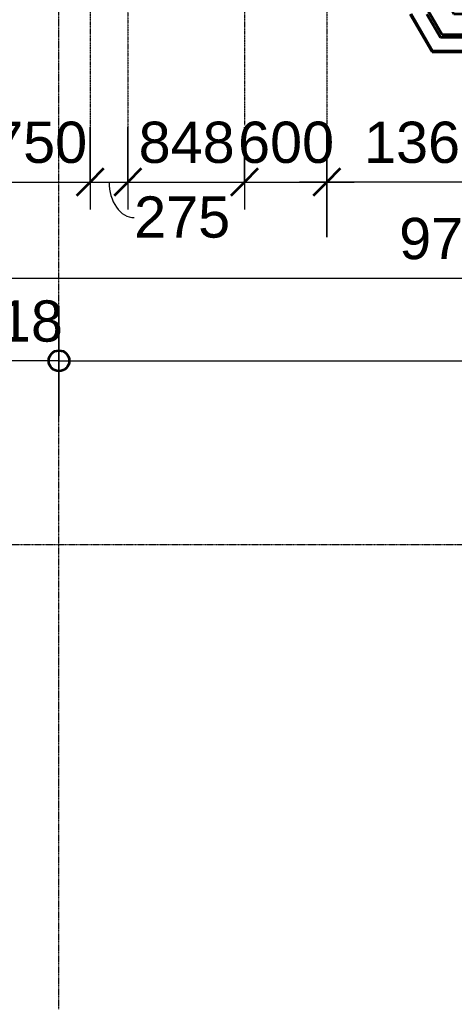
# Model space of a CAD drawing. Header units: millimetres. Extents: x -672391 to -598136, y -134 to 46410.
# Drawn here: x -633203 to -630040, y 8817 to 16013 of the extents above; entities that cross this region are included whole.
import ezdxf

# ---------------------------------------------------------------- set-up
doc = ezdxf.new("R2010")
doc.units = ezdxf.units.MM
doc.linetypes.add('DPA_Grid _ Level 100', pattern=[10, 5.5, -1.6, 1.3, -1.6])
doc.linetypes.add('DPA_Hidden 50', pattern=[3, 2, -1])
for name, color, linetype, lineweight in [('A-ANNO-DIMS', 1, 'Continuous', 9), ('A-ANNO-DIMS-100', 1, 'Continuous', 9), ('A-DETL', 1, 'Continuous', 70), ('A-GENM', 1, 'Continuous', 9), ('A-GLAZ-CURT', 2, 'Continuous', 9), ('A-GLAZ-CWMG', 2, 'Continuous', 35), ('S-GRID', 251, 'Continuous', 9)]:
    doc.layers.add(name, color=color, linetype=linetype, lineweight=lineweight)
doc.styles.add('Arial_3', font='arial.ttf', dxfattribs={"height": 300})
doc.dimstyles.new('DPA-DIM-3_0_C-T', dxfattribs={"dimscale": 304.8, "dimtxt": 306.07782, "dimasz": 0.492126, "dimexe": 0.656168, "dimexo": 0.0625, "dimgap": 0.164042, "dimtad": 0, "dimjust": 2, "dimdec": 0, "dimzin": 0, "dimdsep": 46, "dimtxsty": 'Arial_3', "dimblk1": 'DOTBLANK', "dimblk2": 'OBLIQUE', "dimsah": 1, "dimcen": 0.09, "dimdle": 0.656168, "dimadec": 8, "dimazin": 0, "dimtfac": 1, "dimtdec": 4, "dimtix": 1, "dimtmove": 2, "dimatfit": 3, "dimfxl": 1.312336, "dimfxlon": 1, "dimtvp": 1, "dimtolj": 1, "dimtzin": 0, "dimarcsym": 2})
doc.dimstyles.new('DPA-DIM-3_0_T-T', dxfattribs={"dimscale": 304.8, "dimtxt": 306.07782, "dimasz": 0.656168, "dimexe": 0.656168, "dimexo": 0.0625, "dimgap": 0.164042, "dimtad": 1, "dimdec": 0, "dimzin": 0, "dimdsep": 46, "dimtxsty": 'Arial_3', "dimblk1": 'OBLIQUE', "dimblk2": 'OBLIQUE', "dimsah": 1, "dimcen": 0.09, "dimdle": 0.656168, "dimadec": 8, "dimazin": 0, "dimtfac": 1, "dimtdec": 4, "dimtix": 1, "dimtmove": 0, "dimatfit": 3, "dimfxl": 1.312336, "dimfxlon": 1, "dimtvp": 1, "dimtolj": 1, "dimtzin": 0, "dimarcsym": 2})
doc.dimstyles.new('DPA-DIM-3_0_T-T_1', dxfattribs={"dimscale": 304.8, "dimtxt": 306.07782, "dimasz": 0.656168, "dimexe": 0.656168, "dimexo": 0.0625, "dimgap": 0.164042, "dimtad": 1, "dimdec": 0, "dimzin": 0, "dimdsep": 46, "dimtxsty": 'Arial_3', "dimblk1": 'OBLIQUE', "dimblk2": 'OBLIQUE', "dimsah": 1, "dimcen": 0.09, "dimdle": 0.656168, "dimadec": 8, "dimazin": 0, "dimtfac": 1, "dimtdec": 4, "dimtix": 1, "dimtmove": 1, "dimatfit": 3, "dimfxl": 1.312336, "dimfxlon": 1, "dimtvp": 1, "dimtolj": 1, "dimtzin": 0, "dimarcsym": 2})

# ---------------------------------------------------------------- blocks, each defined once
blk = doc.blocks.new('DPA_CP_Entrance Louver Grill Vertical Z - Louver Grill Vertical Z-18398311-4212-01 ENLARGED ENTRANCE 2 GROUND LEVEL - REFLECTED CEILING PLAN')
at = {"layer": 'A-GLAZ-CURT'}
for p, q in [((551.3, -195), (551.3, -200)), ((551.3, -200), (551.3, -195)), ((551.3, -200), (553.3, -200)), ((553.3, -200), (551.3, -200)), ((553.3, -200), (553.3, -195)), ((553.3, -195), (553.3, -200))]:
    blk.add_line(p, q, dxfattribs=at)
blk = doc.blocks.new('GM_Louver Grill Vertical Z - Z Profile-12047552-4212-01 ENLARGED ENTRANCE 2 GROUND LEVEL - REFLECTED CEILING PLAN')
at = {"layer": 'A-GENM'}
for p, q in [((44.5, -70), (46.4, -73)), ((46.4, -73), (44.5, -70)), ((50, -75), (46.8, -70)), ((46.8, -70), (50, -75)), ((46.4, -73), (40, -73)), ((40, -73), (40, -75)), ((40, -75), (40, -73)), ((40, -73), (46.4, -73)), ((40, -75), (50, -75)), ((50, -75), (40, -75))]:
    blk.add_line(p, q, dxfattribs=at)
blk = doc.blocks.new('DPA_CP_Entrance Louver Grill Vertical Z - Louver Grill Vertical Z-18398766-4212-01 ENLARGED ENTRANCE 2 GROUND LEVEL - REFLECTED CEILING PLAN')
at = {"layer": 'A-GLAZ-CURT'}
for p, q in [((551.3, -200), (553.3, -200)), ((553.3, -200), (551.3, -200))]:
    blk.add_line(p, q, dxfattribs=at)
blk = doc.blocks.new('GM_Louver Grill Vertical Z - Z Profile-V23-4212-01 ENLARGED ENTRANCE 2 GROUND LEVEL - REFLECTED CEILING PLAN')
at = {"layer": 'A-GENM'}
for p, q in [((40, -75), (50, -75)), ((50, -75), (40, -75))]:
    blk.add_line(p, q, dxfattribs=at)
blk = doc.blocks.new('Rectangular Mullion - 50x200-12057894-4212-01 ENLARGED ENTRANCE 2 GROUND LEVEL - REFLECTED CEILING PLAN')
at = {"layer": 'A-GLAZ-CWMG'}
for p, q in [((-630544.4, 16374.1), (-630553.1, 16389.1)), ((-630553.1, 16389.1), (-630544.4, 16374.1)), ((-630466.5, 16239.1), (-630475.2, 16254.1)), ((-630475.2, 16254.1), (-630466.5, 16239.1)), ((-630200.8, 15779), (-630359.6, 16054)), ((-630359.6, 16054), (-630200.8, 15779))]:
    blk.add_line(p, q, dxfattribs=at)
blk = doc.blocks.new('Rectangular Mullion - 50x200-12057895-4212-01 ENLARGED ENTRANCE 2 GROUND LEVEL - REFLECTED CEILING PLAN')
at = {"layer": 'A-GLAZ-CWMG'}
for p, q in [((-628863.4, 15779), (-630200.8, 15779)), ((-630200.8, 15779), (-628863.4, 15779))]:
    blk.add_line(p, q, dxfattribs=at)
blk = doc.blocks.new('Rectangular Mullion - Entrance Louver Top-12057898-4212-01 ENLARGED ENTRANCE 2 GROUND LEVEL - REFLECTED CEILING PLAN')
at = {"layer": 'A-GLAZ-CWMG'}
for p, q in [((-630226.9, 16374.1), (-630621.7, 17058)), ((-630400.1, 16374.1), (-630751.6, 16983)), ((-630547.3, 16389.1), (-630538.7, 16374.1)), ((-630538.7, 16374.1), (-630547.3, 16389.1)), ((-630423.2, 16374.1), (-630431.9, 16389.1)), ((-630423.2, 16374.1), (-630431.9, 16389.1)), ((-630400.1, 16374.1), (-630408.8, 16389.1)), ((-630226.9, 16374.1), (-630235.6, 16389.1)), ((-630469.4, 16254.1), (-630460.7, 16239.1)), ((-630460.7, 16239.1), (-630469.4, 16254.1)), ((-630345.2, 16239.1), (-630353.9, 16254.1)), ((-630345.2, 16239.1), (-630353.9, 16254.1)), ((-630128.7, 15904), (-630330.8, 16254.1)), ((-630322.2, 16239.1), (-630330.8, 16254.1)), ((-630148.9, 16239.1), (-630157.6, 16254.1)), ((-630042.1, 16054), (-630157.6, 16254.1)), ((-630353.8, 16054), (-630197.9, 15784)), ((-630197.9, 15784), (-630353.8, 16054)), ((-630140.2, 15884), (-630238.4, 16054)), ((-630140.2, 15884), (-630238.4, 16054)), ((-630128.7, 15904), (-630215.3, 16054))]:
    blk.add_line(p, q, dxfattribs=at)
blk = doc.blocks.new('Rectangular Mullion - Entrance Louver Top-12057899-4212-01 ENLARGED ENTRANCE 2 GROUND LEVEL - REFLECTED CEILING PLAN')
at = {"layer": 'A-GLAZ-CWMG'}
for p, q in [((-628863.4, 16054), (-630042.1, 16054)), ((-628863.4, 16054), (-630042.1, 16054)), ((-628863.4, 15904), (-630128.7, 15904)), ((-628863.4, 15904), (-630128.7, 15904)), ((-628863.4, 15884), (-630140.2, 15884)), ((-628863.4, 15884), (-630140.2, 15884)), ((-630197.9, 15784), (-628863.4, 15784)), ((-628863.4, 15784), (-630197.9, 15784))]:
    blk.add_line(p, q, dxfattribs=at)
blk = doc.blocks.new('DIMBLOCK49-4212-01 ENLARGED ENTRANCE 2 GROUND LEVEL - REFLECTED CEILING PLAN')
at = {"layer": 'A-ANNO-DIMS-100'}
for p, q in [((-630967.4, 14432.5), (-630967.4, 15032.5)), ((-629607.4, 14432.5), (-629607.4, 15032.5)), ((-629607.4, 14832.5), (-631167.4, 14832.5)), ((-630967.4, 14832.5), (-630967.4, 14432.5)), ((-629607.4, 14832.5), (-629607.4, 14432.5))]:
    blk.add_line(p, q, dxfattribs=at)
at = {"layer": 'A-ANNO-DIMS-100', "lineweight": 35}
for q in [(-630867.4, 14932.5), (-631067.4, 14732.5)]:
    blk.add_line((-630967.4, 14832.5), q, dxfattribs=at)
at = {"layer": 'A-ANNO-DIMS-100', "color": 0, "insert": (-630696.3, 15271.9), "char_height": 300, "width": 1107.531, "attachment_point": 1, "line_spacing_factor": 0.941778, "style": 'Arial_3'}
blk.add_mtext('1360', dxfattribs=at)
blk = doc.blocks.new('_DotBlank')
at = {"color": 0, "linetype": 'ByBlock', "lineweight": -2}
blk.add_line((-0.5, 0), (-1, 0), dxfattribs=at)
blk.add_circle((0, 0), 0.5, dxfattribs=at)
blk = doc.blocks.new('_Oblique')
at = {"color": 0, "linetype": 'ByBlock', "lineweight": -2}
blk.add_line((-0.5, -0.5), (0.5, 0.5), dxfattribs=at)
blk = doc.blocks.new('DIMBLOCK52-4212-01 ENLARGED ENTRANCE 2 GROUND LEVEL - REFLECTED CEILING PLAN')
at = {"layer": 'A-ANNO-DIMS-100'}
for p, q in [((-633440.5, 15232.5), (-633440.5, 14632.5)), ((-633440.5, 14832.5), (-633440.5, 15232.5)), ((-632690.5, 15232.5), (-632690.5, 14632.5)), ((-632690.5, 14832.5), (-632690.5, 15232.5)), ((-633640.5, 14832.5), (-632690.5, 14832.5))]:
    blk.add_line(p, q, dxfattribs=at)
at = {"layer": 'A-ANNO-DIMS-100', "lineweight": 35}
for p, q in [((-633440.5, 14832.5), (-633340.5, 14932.5)), ((-632690.5, 14832.5), (-632590.5, 14932.5)), ((-633440.5, 14832.5), (-633540.5, 14732.5)), ((-632690.5, 14832.5), (-632790.5, 14732.5))]:
    blk.add_line(p, q, dxfattribs=at)
at = {"layer": 'A-ANNO-DIMS-100', "color": 0, "insert": (-633411.6, 15271.9), "char_height": 300, "width": 830.648, "attachment_point": 1, "line_spacing_factor": 0.941778, "style": 'Arial_3'}
blk.add_mtext('750', dxfattribs=at)
blk = doc.blocks.new('DIMBLOCK53-4212-01 ENLARGED ENTRANCE 2 GROUND LEVEL - REFLECTED CEILING PLAN')
at = {"layer": 'A-ANNO-DIMS-100'}
for p, q in [((-632690.5, 15232.5), (-632690.5, 14632.5)), ((-632690.5, 14832.5), (-632690.5, 15232.5)), ((-632415.5, 15232.5), (-632415.5, 14632.5)), ((-632415.5, 14832.5), (-632415.5, 15232.5)), ((-632690.5, 14832.5), (-632415.5, 14832.5))]:
    blk.add_line(p, q, dxfattribs=at)
at = {"layer": 'A-ANNO-DIMS-100', "lineweight": 35}
for p, q in [((-632690.5, 14832.5), (-632590.5, 14932.5)), ((-632415.5, 14832.5), (-632315.5, 14932.5)), ((-632690.5, 14832.5), (-632790.5, 14732.5)), ((-632415.5, 14832.5), (-632515.5, 14732.5))]:
    blk.add_line(p, q, dxfattribs=at)
at = {"layer": 'A-ANNO-DIMS-100'}
blk.add_ellipse((-632370.2, 14832.5), major_axis=(0, 258.2), ratio=0.70808, start_param=1.570796, end_param=3.141593, dxfattribs=at)
at = {"layer": 'A-ANNO-DIMS-100', "color": 0, "insert": (-632370.2, 14728.3), "char_height": 300, "width": 830.648, "attachment_point": 1, "line_spacing_factor": 0.941778, "style": 'Arial_3'}
blk.add_mtext('275', dxfattribs=at)
blk = doc.blocks.new('DIMBLOCK54-4212-01 ENLARGED ENTRANCE 2 GROUND LEVEL - REFLECTED CEILING PLAN')
at = {"layer": 'A-ANNO-DIMS-100'}
for p, q in [((-632415.5, 15232.5), (-632415.5, 14632.5)), ((-632415.5, 14832.5), (-632415.5, 15232.5)), ((-631567.4, 15232.5), (-631567.4, 14632.5)), ((-631567.4, 14832.5), (-631567.4, 15232.5)), ((-632415.5, 14832.5), (-631567.4, 14832.5))]:
    blk.add_line(p, q, dxfattribs=at)
at = {"layer": 'A-ANNO-DIMS-100', "lineweight": 35}
for p, q in [((-632415.5, 14832.5), (-632315.5, 14932.5)), ((-631567.4, 14832.5), (-631467.4, 14932.5)), ((-632415.5, 14832.5), (-632515.5, 14732.5)), ((-631567.4, 14832.5), (-631667.4, 14732.5))]:
    blk.add_line(p, q, dxfattribs=at)
at = {"layer": 'A-ANNO-DIMS-100', "color": 0, "insert": (-632337.6, 15271.9), "char_height": 300, "width": 830.648, "attachment_point": 1, "line_spacing_factor": 0.941778, "style": 'Arial_3'}
blk.add_mtext('848', dxfattribs=at)
blk = doc.blocks.new('DIMBLOCK55-4212-01 ENLARGED ENTRANCE 2 GROUND LEVEL - REFLECTED CEILING PLAN')
at = {"layer": 'A-ANNO-DIMS-100'}
for p, q in [((-631567.4, 15232.5), (-631567.4, 14632.5)), ((-631567.4, 14832.5), (-631567.4, 15232.5)), ((-630967.4, 15232.5), (-630967.4, 14632.5)), ((-630967.4, 14832.5), (-630967.4, 15232.5)), ((-631567.4, 14832.5), (-630767.4, 14832.5))]:
    blk.add_line(p, q, dxfattribs=at)
at = {"layer": 'A-ANNO-DIMS-100', "lineweight": 35}
for p, q in [((-631567.4, 14832.5), (-631467.4, 14932.5)), ((-630967.4, 14832.5), (-630867.4, 14932.5)), ((-631567.4, 14832.5), (-631667.4, 14732.5)), ((-630967.4, 14832.5), (-631067.4, 14732.5))]:
    blk.add_line(p, q, dxfattribs=at)
at = {"layer": 'A-ANNO-DIMS-100', "color": 0, "insert": (-631613.5, 15271.9), "char_height": 300, "width": 830.648, "attachment_point": 1, "line_spacing_factor": 0.941778, "style": 'Arial_3'}
blk.add_mtext('600', dxfattribs=at)
blk = doc.blocks.new('DIMBLOCK66-4212-01 ENLARGED ENTRANCE 2 GROUND LEVEL - REFLECTED CEILING PLAN')
at = {"layer": 'A-ANNO-DIMS-100'}
for p, q in [((-634835.6, 14532.5), (-634835.6, 13932.5)), ((-634835.6, 14132.5), (-634835.6, 14532.5)), ((-625122.4, 14532.5), (-625122.4, 13932.5)), ((-625122.4, 14132.5), (-625122.4, 14532.5)), ((-635035.6, 14132.5), (-624922.4, 14132.5))]:
    blk.add_line(p, q, dxfattribs=at)
at = {"layer": 'A-ANNO-DIMS-100', "lineweight": 35}
for p, q in [((-634835.6, 14132.5), (-634735.6, 14232.5)), ((-625122.4, 14132.5), (-625022.4, 14232.5)), ((-634835.6, 14132.5), (-634935.6, 14032.5)), ((-625122.4, 14132.5), (-625222.4, 14032.5))]:
    blk.add_line(p, q, dxfattribs=at)
at = {"layer": 'A-ANNO-DIMS-100', "color": 0, "insert": (-630440.5, 14571.9), "char_height": 300, "width": 1107.531, "attachment_point": 1, "line_spacing_factor": 0.941778, "style": 'Arial_3'}
blk.add_mtext('9713', dxfattribs=at)
blk = doc.blocks.new('DIMBLOCK67-4212-01 ENLARGED ENTRANCE 2 GROUND LEVEL - REFLECTED CEILING PLAN')
at = {"layer": 'A-ANNO-DIMS-100'}
for p, q in [((-632917.4, 13132.5), (-632917.4, 13732.5)), ((-632917.4, 13532.5), (-632917.4, 13732.5)), ((-632917.4, 13532.5), (-632717.4, 13532.5)), ((-632917.4, 13532.5), (-632917.4, 13132.5)), ((-632917.4, 13532.5), (-632917.4, 13132.5))]:
    blk.add_line(p, q, dxfattribs=at)
at = {"layer": 'A-ANNO-DIMS-100', "lineweight": 35}
blk.add_circle((-632917.4, 13532.5), 75, dxfattribs=at)
blk = doc.blocks.new('_None')
blk = doc.blocks.new('DIMBLOCK68-4212-01 ENLARGED ENTRANCE 2 GROUND LEVEL - REFLECTED CEILING PLAN')
at = {"layer": 'A-ANNO-DIMS-100'}
for p, q in [((-634835.6, 13932.5), (-634835.6, 13332.5)), ((-634835.6, 13532.5), (-634835.6, 13932.5)), ((-632917.4, 13132.5), (-632917.4, 13732.5)), ((-632917.4, 13532.5), (-635035.6, 13532.5)), ((-632917.4, 13532.5), (-632917.4, 13132.5))]:
    blk.add_line(p, q, dxfattribs=at)
at = {"layer": 'A-ANNO-DIMS-100', "lineweight": 35}
for q in [(-634735.6, 13632.5), (-634935.6, 13432.5)]:
    blk.add_line((-634835.6, 13532.5), q, dxfattribs=at)
at = {"layer": 'A-ANNO-DIMS-100', "color": 0, "insert": (-633820.7, 13971.9), "char_height": 300, "width": 1107.531, "attachment_point": 1, "line_spacing_factor": 0.941778, "style": 'Arial_3'}
blk.add_mtext('1918', dxfattribs=at)
blk = doc.blocks.new('DIMBLOCK69-4212-01 ENLARGED ENTRANCE 2 GROUND LEVEL - REFLECTED CEILING PLAN')
at = {"layer": 'A-ANNO-DIMS-100'}
for p, q in [((-632917.4, 13932.5), (-632917.4, 13332.5)), ((-632917.4, 13532.5), (-632917.4, 13932.5)), ((-632917.4, 13532.5), (-632917.4, 13932.5)), ((-632917.4, 13532.5), (-633117.4, 13532.5)), ((-632917.4, 13532.5), (-632917.4, 13332.5))]:
    blk.add_line(p, q, dxfattribs=at)
at = {"layer": 'A-ANNO-DIMS-100', "lineweight": 35}
blk.add_circle((-632917.4, 13532.5), 75, dxfattribs=at)
blk = doc.blocks.new('DIMBLOCK70-4212-01 ENLARGED ENTRANCE 2 GROUND LEVEL - REFLECTED CEILING PLAN')
at = {"layer": 'A-ANNO-DIMS-100'}
for p, q in [((-632917.4, 13932.5), (-632917.4, 13332.5)), ((-632917.4, 13532.5), (-632917.4, 13932.5)), ((-625122.4, 13932.5), (-625122.4, 13332.5)), ((-625122.4, 13532.5), (-625122.4, 13932.5)), ((-632917.4, 13532.5), (-624922.4, 13532.5))]:
    blk.add_line(p, q, dxfattribs=at)
at = {"layer": 'A-ANNO-DIMS-100', "lineweight": 35}
for q in [(-625022.4, 13632.5), (-625222.4, 13432.5)]:
    blk.add_line((-625122.4, 13532.5), q, dxfattribs=at)
at = {"layer": 'A-ANNO-DIMS-100', "color": 0, "insert": (-629191.8, 13971.9), "char_height": 300, "width": 1107.531, "attachment_point": 1, "line_spacing_factor": 0.941778, "style": 'Arial_3'}
blk.add_mtext('7795', dxfattribs=at)

msp = doc.modelspace()

# ---------------------------------------------------------------- linework, layer by layer
at = {"layer": 'A-DETL', "color": 8, "linetype": 'DPA_Hidden 50', "lineweight": 9}
for p, q in [((-632690.5, 23814.1), (-632690.5, 14832.5)), ((-632415.5, 20165), (-632415.5, 14665)), ((-631567.4, 19809), (-631567.4, 15246)), ((-630967.4, 19239.1), (-630967.4, 14554.1))]:
    msp.add_line(p, q, dxfattribs=at)
at = {"layer": 'S-GRID', "linetype": 'DPA_Grid _ Level 100'}
for p, q in [((-632917.4, 8816.5), (-632917.4, 42872.7)), ((-599857.6, 12194), (-672390.7, 12194))]:
    msp.add_line(p, q, dxfattribs=at)

# ---------------------------------------------------------------- block references
at = {"layer": 'A-GENM', "rotation": 299.99994973912}
for name, p in [('GM_Louver Grill Vertical Z - Z Profile-12047552-4212-01 ENLARGED ENTRANCE 2 GROUND LEVEL - REFLECTED CEILING PLAN', (-630281.2, 16068.2)), ('GM_Louver Grill Vertical Z - Z Profile-V23-4212-01 ENLARGED ENTRANCE 2 GROUND LEVEL - REFLECTED CEILING PLAN', (-630281.2, 16068.2)), ('GM_Louver Grill Vertical Z - Z Profile-12047552-4212-01 ENLARGED ENTRANCE 2 GROUND LEVEL - REFLECTED CEILING PLAN', (-630243.6, 16003.1)), ('GM_Louver Grill Vertical Z - Z Profile-V23-4212-01 ENLARGED ENTRANCE 2 GROUND LEVEL - REFLECTED CEILING PLAN', (-630243.6, 16003.1))]:
    msp.add_blockref(name, p, dxfattribs=at)
at = {"layer": 'A-GLAZ-CURT', "rotation": 299.99994973912}
for name in ['DPA_CP_Entrance Louver Grill Vertical Z - Louver Grill Vertical Z-18398311-4212-01 ENLARGED ENTRANCE 2 GROUND LEVEL - REFLECTED CEILING PLAN', 'DPA_CP_Entrance Louver Grill Vertical Z - Louver Grill Vertical Z-18398766-4212-01 ENLARGED ENTRANCE 2 GROUND LEVEL - REFLECTED CEILING PLAN']:
    msp.add_blockref(name, (-630386, 16499.7), dxfattribs=at)
at = {"layer": 'A-GLAZ-CWMG'}
for name in ['Rectangular Mullion - Entrance Louver Top-12057898-4212-01 ENLARGED ENTRANCE 2 GROUND LEVEL - REFLECTED CEILING PLAN', 'Rectangular Mullion - 50x200-12057894-4212-01 ENLARGED ENTRANCE 2 GROUND LEVEL - REFLECTED CEILING PLAN', 'Rectangular Mullion - Entrance Louver Top-12057899-4212-01 ENLARGED ENTRANCE 2 GROUND LEVEL - REFLECTED CEILING PLAN', 'Rectangular Mullion - 50x200-12057895-4212-01 ENLARGED ENTRANCE 2 GROUND LEVEL - REFLECTED CEILING PLAN']:
    msp.add_blockref(name, (0, 0), dxfattribs=at)

# ---------------------------------------------------------------- dimensions: what is measured, and where the dimension line sits
at = {"layer": 'A-ANNO-DIMS'}
for base, p1, p2, override, picture, middle in [((-632690.5, 14832.5), (-633440.5, 15232.5), (-632690.5, 15232.5), {"dimpost": '<>', "dimfxl": 750}, 'DIMBLOCK52-4212-01 ENLARGED ENTRANCE 2 GROUND LEVEL - REFLECTED CEILING PLAN', (-633065.5, 15035.6)), ((-631567.4, 14832.5), (-632415.5, 15232.5), (-631567.4, 15232.5), {"dimpost": '<>', "dimfxl": 848.154757}, 'DIMBLOCK54-4212-01 ENLARGED ENTRANCE 2 GROUND LEVEL - REFLECTED CEILING PLAN', (-631991.4, 15035.6)), ((-630967.4, 14832.5), (-631567.4, 15232.5), (-630967.4, 15232.5), {"dimpost": '<>', "dimfxl": 599.999995}, 'DIMBLOCK55-4212-01 ENLARGED ENTRANCE 2 GROUND LEVEL - REFLECTED CEILING PLAN', (-631267.4, 15035.6)), ((-625122.4, 14132.5), (-634835.6, 14532.5), (-625122.4, 14532.5), {"dimpost": '<>', "dimfxl": 9713.239181}, 'DIMBLOCK66-4212-01 ENLARGED ENTRANCE 2 GROUND LEVEL - REFLECTED CEILING PLAN', (-629979, 14335.7))]:
    dim = msp.add_linear_dim(base=base, p1=p1, p2=p2, dimstyle='DPA-DIM-3_0_T-T', override=override, dxfattribs=at)
    dim.commit()
    dim.dimension.update_dxf_attribs({"geometry": picture, "text_midpoint": middle})
for base, p1, p2, dimstyle, override, picture, middle in [((-630967.4, 14832.5), (-629607.4, 14432.5), (-630967.4, 14432.5), 'DPA-DIM-3_0_C-T', {"dimpost": '<>', "dimfxl": 1359.98816}, 'DIMBLOCK49-4212-01 ENLARGED ENTRANCE 2 GROUND LEVEL - REFLECTED CEILING PLAN', (-630142.6, 15071.9)), ((-632415.5, 14832.5), (-632690.5, 15232.5), (-632415.5, 15232.5), 'DPA-DIM-3_0_T-T_1', {"dimpost": '<>', "dimfxl": 275}, 'DIMBLOCK53-4212-01 ENLARGED ENTRANCE 2 GROUND LEVEL - REFLECTED CEILING PLAN', (-631954.9, 14528.3)), ((-634835.6, 13532.5), (-632917.4, 13132.5), (-634835.6, 13932.5), 'DPA-DIM-3_0_C-T', {"dimpost": '<>', "dimfxl": 2078.372529}, 'DIMBLOCK68-4212-01 ENLARGED ENTRANCE 2 GROUND LEVEL - REFLECTED CEILING PLAN', (-633266.9, 13771.9)), ((-625122.4, 13532.5), (-632917.4, 13932.5), (-625122.4, 13932.5), 'DPA-DIM-3_0_C-T', {"dimpost": '<>', "dimfxl": 7795.002394}, 'DIMBLOCK70-4212-01 ENLARGED ENTRANCE 2 GROUND LEVEL - REFLECTED CEILING PLAN', (-628638, 13771.9))]:
    dim = msp.add_linear_dim(base=base, p1=p1, p2=p2, dimstyle=dimstyle, override=override, dxfattribs=at)
    dim.commit()
    dim.dimension.update_dxf_attribs({"geometry": picture, "text_midpoint": middle, "dimtype": 160})
for p1, p2, picture in [((-632917.4, 13673.9), (-632917.4, 13673.9), 'DIMBLOCK69-4212-01 ENLARGED ENTRANCE 2 GROUND LEVEL - REFLECTED CEILING PLAN'), ((-632917.4, 13391), (-632917.4, 13391), 'DIMBLOCK67-4212-01 ENLARGED ENTRANCE 2 GROUND LEVEL - REFLECTED CEILING PLAN')]:
    dim = msp.add_linear_dim(base=(-632917.4, 13532.5), p1=p1, p2=p2, text=' ', dimstyle='DPA-DIM-3_0_C-T', override={"dimpost": '<>', "dimblk": 'None', "dimse1": 1, "dimse2": 1, "dimsd1": 1, "dimsd2": 1, "dimfxl": 0}, dxfattribs=at)
    dim.commit()
    dim.dimension.update_dxf_attribs({"geometry": picture, "text_midpoint": (-632917.4, 13532.5)})

doc.saveas('drawing.dxf')
